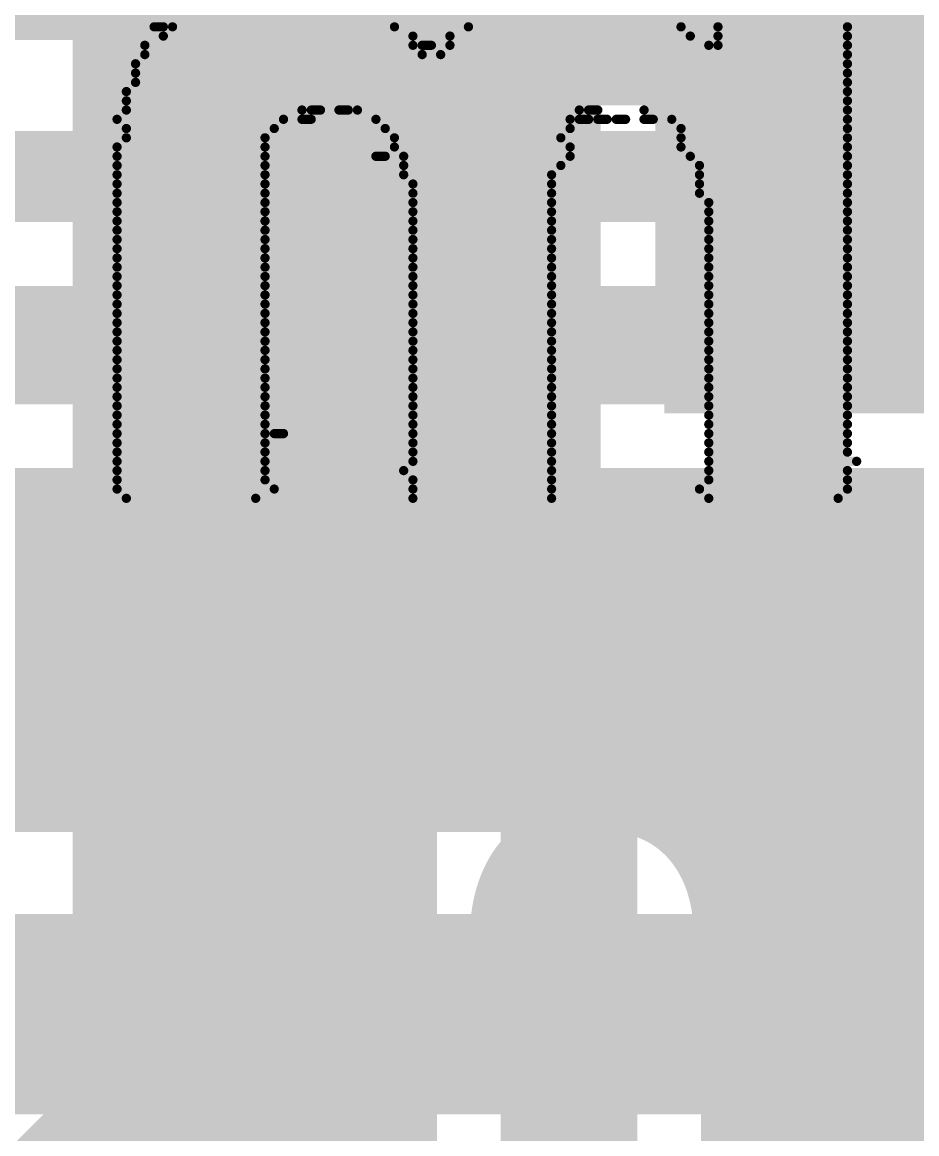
# Model space of a CAD drawing. Header units: millimetres. Extents: x -0.26 to 2.84, y -0.09 to 2.43.
# Drawn here: x 1.1445 to 1.2427, y 1.0949 to 1.217 of the extents above; entities that cross this region are included whole.
import ezdxf

# ---------------------------------------------------------------- set-up
doc = ezdxf.new("R2010")
doc.units = ezdxf.units.MM
doc.header["$MEASUREMENT"] = 0
for name, color, linetype in [('BottomLayer', 5, 'Continuous'), ('BottomOverlay', 54, 'Continuous'), ('TopLayer', 1, 'Continuous'), ('TopOverlay', 2, 'Continuous'), ('TopPaste', 8, 'Continuous'), ('TopSolder', 216, 'Continuous')]:
    doc.layers.add(name, color=color, linetype=linetype)
doc.styles.add('Arial', font='', dxfattribs={"height": 0.2})
doc.styles.get('Arial').set_extended_font_data('Arial')

# ---------------------------------------------------------------- blocks, each defined once
blk = doc.blocks.new('R__0603_35')
at = {"layer": 'TopLayer'}
for points in [[(-0.015, 0.0175), (-0.015, -0.0175), (-0.045, -0.0175), (-0.045, 0.0175)], [(0.045, 0.0175), (0.045, -0.0175), (0.015, -0.0175), (0.015, 0.0175)]]:
    blk.add_hatch(color=1, dxfattribs=at).paths.add_polyline_path(points)
at = {"layer": 'TopPaste'}
for points in [[(-0.015, 0.0175), (-0.015, -0.0175), (-0.045, -0.0175), (-0.045, 0.0175)], [(0.045, 0.0175), (0.045, -0.0175), (0.015, -0.0175), (0.015, 0.0175)]]:
    blk.add_hatch(color=8, dxfattribs=at).paths.add_polyline_path(points)
at = {"layer": 'TopSolder'}
for points in [[(-0.011, 0.0215), (-0.011, -0.0215), (-0.049, -0.0215), (-0.049, 0.0215)], [(0.049, 0.0215), (0.049, -0.0215), (0.011, -0.0215), (0.011, 0.0215)]]:
    blk.add_hatch(color=216, dxfattribs=at).paths.add_polyline_path(points)
at = {"layer": 'TopOverlay', "const_width": 0.005}
for points in [[(-0.048, 0.021), (0.048, 0.021)], [(-0.048, -0.021), (-0.048, 0.021)], [(0.048, -0.021), (0.048, 0.021)], [(-0.048, -0.021), (0.048, -0.021)]]:
    blk.add_lwpolyline(points, dxfattribs=at)
at = {"layer": 'TopOverlay', "const_width": 0.0025}
for points in [[(-0.04925, 0.021, 1), (-0.04675, 0.021, 1)], [(-0.04925, 0.021, 1), (-0.04675, 0.021, 1)], [(0.04675, 0.021, 1), (0.04925, 0.021, 1)], [(0.04675, 0.021, 1), (0.04925, 0.021, 1)], [(-0.04925, -0.021, 1), (-0.04675, -0.021, 1)], [(-0.04925, -0.021, 1), (-0.04675, -0.021, 1)], [(0.04675, -0.021, 1), (0.04925, -0.021, 1)], [(0.04675, -0.021, 1), (0.04925, -0.021, 1)]]:
    blk.add_lwpolyline(points, format="xyb", close=True, dxfattribs=at)

msp = doc.modelspace()

# ---------------------------------------------------------------- hatches: boundary and pattern name
at = {"layer": 'TopLayer'}
for points in [[(1.215, 1.174), (1.314, 1.174), (1.314, 1.277), (1.215, 1.277)], [(1.15, 1.195), (1.19, 1.195), (1.19, 1.275), (1.15, 1.275)], [(1.219, 0.966), (1.892, 0.966), (1.892, 1.167), (1.219, 1.167)]]:
    msp.add_hatch(color=1, dxfattribs=at).paths.add_polyline_path(points)

# ---------------------------------------------------------------- linework, layer by layer
at = {"layer": 'BottomLayer'}
for points, const_width in [([(0.283, 1.218), (2.022, 1.218)], 0.006), ([(0.276, 1.2), (1.996, 1.2)], 0.01), ([(0.276, 1.183), (1.883, 1.183)], 0.01), ([(1.14951, 1.18), (1.15251, 1.183)], 0.01), ([(1.16469, 1.183), (1.16769, 1.18)], 0.01), ([(1.1778, 1.18), (1.1808, 1.183)], 0.01), ([(1.19297, 1.183), (1.19597, 1.18)], 0.01), ([(1.20608, 1.18), (1.20908, 1.183)], 0.01), ([(1.20608, 1.18), (1.20908, 1.183)], 0.01), ([(1.22126, 1.183), (1.22426, 1.18)], 0.01), ([(1.23436, 1.18), (1.23737, 1.183)], 0.01), ([(0.889, 1.18), (1.604, 1.18)], 0.01), ([(0.889, 1.148), (1.604, 1.148)], 0.04), ([(0.217, 1.108), (1.9178, 1.108)], 0.022)]:
    msp.add_lwpolyline(points, dxfattribs=dict(at, const_width=const_width))
at = {"layer": 'BottomLayer', "const_width": 0.005}
for points in [[(1.15001, 1.183, 1), (1.15501, 1.183, 1)], [(1.16219, 1.183, 1), (1.16719, 1.183, 1)], [(1.1783, 1.183, 1), (1.1833, 1.183, 1)], [(1.19047, 1.183, 1), (1.19547, 1.183, 1)], [(1.20658, 1.183, 1), (1.21158, 1.183, 1)], [(1.20658, 1.183, 1), (1.21158, 1.183, 1)], [(1.21876, 1.183, 1), (1.22376, 1.183, 1)], [(1.23487, 1.183, 1), (1.23986, 1.183, 1)], [(1.14701, 1.18, 1), (1.15201, 1.18, 1)], [(1.16519, 1.18, 1), (1.17019, 1.18, 1)], [(1.1753, 1.18, 1), (1.1803, 1.18, 1)], [(1.19347, 1.18, 1), (1.19847, 1.18, 1)], [(1.20358, 1.18, 1), (1.20858, 1.18, 1)], [(1.20358, 1.18, 1), (1.20858, 1.18, 1)], [(1.22176, 1.18, 1), (1.22676, 1.18, 1)], [(1.23186, 1.18, 1), (1.23687, 1.18, 1)]]:
    msp.add_lwpolyline(points, format="xyb", close=True, dxfattribs=at)
at = {"layer": 'BottomOverlay', "const_width": 0.00102}
for points in [[(1.15894, 1.21645), (1.15995, 1.21645)], [(1.16097, 1.21645), (1.18534, 1.21645)], [(1.19346, 1.21645), (1.21682, 1.21645)], [(1.22088, 1.21645), (1.23509, 1.21645)], [(1.15792, 1.21442), (1.18737, 1.21442)], [(1.15995, 1.21543), (1.18737, 1.21543)], [(1.18839, 1.21442), (1.1894, 1.21442)], [(1.19143, 1.21543), (1.21783, 1.21543)], [(1.19143, 1.21442), (1.21986, 1.21442)], [(1.22088, 1.21543), (1.23509, 1.21543)], [(1.22088, 1.21442), (1.23509, 1.21442)], [(1.15792, 1.2134), (1.18839, 1.2134)], [(1.19042, 1.2134), (1.23509, 1.2134)], [(1.15691, 1.21239), (1.23509, 1.21239)], [(1.15691, 1.21137), (1.23509, 1.21137)], [(1.15691, 1.21035), (1.23509, 1.21035)], [(1.15589, 1.20934), (1.23509, 1.20934)], [(1.15589, 1.20832), (1.23509, 1.20832)], [(1.15589, 1.20731), (1.17519, 1.20731)], [(1.1762, 1.20731), (1.17722, 1.20731)], [(1.17925, 1.20731), (1.18026, 1.20731)], [(1.18128, 1.20731), (1.20565, 1.20731)], [(1.20666, 1.20731), (1.20768, 1.20731)], [(1.21275, 1.20731), (1.23509, 1.20731)], [(1.15488, 1.20629), (1.17315, 1.20629)], [(1.17519, 1.20629), (1.1762, 1.20629)], [(1.18331, 1.20629), (1.20463, 1.20629)], [(1.20565, 1.20629), (1.20666, 1.20629)], [(1.20768, 1.20629), (1.20869, 1.20629)], [(1.20971, 1.20629), (1.21072, 1.20629)], [(1.21275, 1.20629), (1.21377, 1.20629)], [(1.2158, 1.20629), (1.23509, 1.20629)], [(1.15589, 1.20528), (1.17214, 1.20528)], [(1.18432, 1.20528), (1.20463, 1.20528)], [(1.21682, 1.20528), (1.23509, 1.20528)], [(1.15589, 1.20426), (1.17112, 1.20426)], [(1.18534, 1.20426), (1.20362, 1.20426)], [(1.21682, 1.20426), (1.23509, 1.20426)], [(1.15488, 1.20325), (1.17112, 1.20325)], [(1.15488, 1.20223), (1.17112, 1.20223)], [(1.18331, 1.20223), (1.18432, 1.20223)], [(1.18534, 1.20325), (1.20463, 1.20325)], [(1.18635, 1.20223), (1.20463, 1.20223)], [(1.21682, 1.20325), (1.23509, 1.20325)], [(1.21783, 1.20223), (1.23509, 1.20223)], [(1.15488, 1.20122), (1.17112, 1.20122)], [(1.18635, 1.20122), (1.20362, 1.20122)], [(1.21885, 1.20122), (1.23509, 1.20122)], [(1.15488, 1.2002), (1.17112, 1.2002)], [(1.18635, 1.2002), (1.2026, 1.2002)], [(1.21885, 1.2002), (1.23509, 1.2002)], [(1.15488, 1.19919), (1.17112, 1.19919)], [(1.18737, 1.19919), (1.2026, 1.19919)], [(1.21885, 1.19919), (1.23509, 1.19919)], [(1.15488, 1.19817), (1.17112, 1.19817)], [(1.18737, 1.19817), (1.2026, 1.19817)], [(1.21885, 1.19817), (1.23509, 1.19817)], [(1.15488, 1.19715), (1.17112, 1.19715)], [(1.15488, 1.19614), (1.17112, 1.19614)], [(1.18737, 1.19715), (1.2026, 1.19715)], [(1.18737, 1.19614), (1.2026, 1.19614)], [(1.21986, 1.19715), (1.23509, 1.19715)], [(1.21986, 1.19614), (1.23509, 1.19614)], [(1.15488, 1.19512), (1.17112, 1.19512)], [(1.18737, 1.19512), (1.2026, 1.19512)], [(1.21986, 1.19512), (1.23509, 1.19512)], [(1.15488, 1.19411), (1.17112, 1.19411)], [(1.18737, 1.19411), (1.2026, 1.19411)], [(1.21986, 1.19411), (1.23509, 1.19411)], [(1.15488, 1.19309), (1.17112, 1.19309)], [(1.18737, 1.19309), (1.2026, 1.19309)], [(1.21986, 1.19309), (1.23509, 1.19309)], [(1.15488, 1.19208), (1.17112, 1.19208)], [(1.18737, 1.19208), (1.2026, 1.19208)], [(1.21986, 1.19208), (1.23509, 1.19208)], [(1.15488, 1.19106), (1.17112, 1.19106)], [(1.15488, 1.19005), (1.17112, 1.19005)], [(1.18737, 1.19106), (1.2026, 1.19106)], [(1.18737, 1.19005), (1.2026, 1.19005)], [(1.21986, 1.19106), (1.23509, 1.19106)], [(1.21986, 1.19005), (1.23509, 1.19005)], [(1.15488, 1.18903), (1.17112, 1.18903)], [(1.18737, 1.18903), (1.2026, 1.18903)], [(1.21986, 1.18903), (1.23509, 1.18903)], [(1.15488, 1.18802), (1.17112, 1.18802)], [(1.18737, 1.18802), (1.2026, 1.18802)], [(1.21986, 1.18802), (1.23509, 1.18802)], [(1.15488, 1.187), (1.17112, 1.187)], [(1.18737, 1.187), (1.2026, 1.187)], [(1.21986, 1.187), (1.23509, 1.187)], [(1.15488, 1.18599), (1.17112, 1.18599)], [(1.18737, 1.18599), (1.2026, 1.18599)], [(1.21986, 1.18599), (1.23509, 1.18599)], [(1.15488, 1.18497), (1.17112, 1.18497)], [(1.15488, 1.18395), (1.17112, 1.18395)], [(1.18737, 1.18497), (1.2026, 1.18497)], [(1.18737, 1.18395), (1.2026, 1.18395)], [(1.21986, 1.18497), (1.23509, 1.18497)], [(1.21986, 1.18395), (1.23509, 1.18395)], [(1.15488, 1.18294), (1.17112, 1.18294)], [(1.18737, 1.18294), (1.2026, 1.18294)], [(1.21986, 1.18294), (1.23509, 1.18294)], [(1.15488, 1.18192), (1.17112, 1.18192)], [(1.18737, 1.18192), (1.2026, 1.18192)], [(1.21986, 1.18192), (1.23509, 1.18192)], [(1.15488, 1.18091), (1.17112, 1.18091)], [(1.18737, 1.18091), (1.2026, 1.18091)], [(1.21986, 1.18091), (1.23509, 1.18091)], [(1.15488, 1.17989), (1.17112, 1.17989)], [(1.15488, 1.17888), (1.17112, 1.17888)], [(1.18737, 1.17989), (1.2026, 1.17989)], [(1.18737, 1.17888), (1.2026, 1.17888)], [(1.21986, 1.17989), (1.23509, 1.17989)], [(1.21986, 1.17888), (1.23509, 1.17888)], [(1.15488, 1.17786), (1.17112, 1.17786)], [(1.18737, 1.17786), (1.2026, 1.17786)], [(1.21986, 1.17786), (1.23509, 1.17786)], [(1.15488, 1.17685), (1.17112, 1.17685)], [(1.18737, 1.17685), (1.2026, 1.17685)], [(1.21986, 1.17685), (1.23509, 1.17685)], [(1.15488, 1.17583), (1.17112, 1.17583)], [(1.18737, 1.17583), (1.2026, 1.17583)], [(1.21986, 1.17583), (1.23509, 1.17583)], [(1.15488, 1.17482), (1.17112, 1.17482)], [(1.18737, 1.17482), (1.2026, 1.17482)], [(1.21986, 1.17482), (1.23509, 1.17482)], [(1.15488, 1.1738), (1.17112, 1.1738)], [(1.15488, 1.17279), (1.17112, 1.17279)], [(1.18737, 1.1738), (1.2026, 1.1738)], [(1.18737, 1.17279), (1.2026, 1.17279)], [(1.21986, 1.1738), (1.23509, 1.1738)], [(1.21986, 1.17279), (1.23509, 1.17279)], [(1.15488, 1.17177), (1.17112, 1.17177)], [(1.17214, 1.17177), (1.17315, 1.17177)], [(1.18737, 1.17177), (1.2026, 1.17177)], [(1.21986, 1.17177), (1.23509, 1.17177)], [(1.15488, 1.17075), (1.17112, 1.17075)], [(1.18737, 1.17075), (1.2026, 1.17075)], [(1.21986, 1.17075), (1.23509, 1.17075)], [(1.15488, 1.16974), (1.17112, 1.16974)], [(1.18737, 1.16974), (1.2026, 1.16974)], [(1.21986, 1.16974), (1.23509, 1.16974)], [(1.15488, 1.16872), (1.17112, 1.16872)], [(1.18737, 1.16872), (1.2026, 1.16872)], [(1.21986, 1.16872), (1.23611, 1.16872)], [(1.15488, 1.16771), (1.17112, 1.16771)], [(1.15488, 1.16669), (1.17112, 1.16669)], [(1.18635, 1.16771), (1.2026, 1.16771)], [(1.18737, 1.16669), (1.2026, 1.16669)], [(1.21986, 1.16771), (1.23509, 1.16771)], [(1.21986, 1.16669), (1.23509, 1.16669)], [(1.15488, 1.16568), (1.17214, 1.16568)], [(1.18737, 1.16568), (1.2026, 1.16568)], [(1.21885, 1.16568), (1.23509, 1.16568)], [(1.15589, 1.16466), (1.17011, 1.16466)], [(1.18737, 1.16466), (1.2026, 1.16466)], [(1.21986, 1.16466), (1.23408, 1.16466)]]:
    msp.add_lwpolyline(points, dxfattribs=at)
at = {"layer": 'BottomOverlay', "const_width": 0.000508}
for points in [[(1.15869, 1.21645, 1), (1.15919, 1.21645, 1)], [(1.1597, 1.21645, 1), (1.16021, 1.21645, 1)], [(1.16072, 1.21645, 1), (1.16122, 1.21645, 1)], [(1.18509, 1.21645, 1), (1.18559, 1.21645, 1)], [(1.19321, 1.21645, 1), (1.19372, 1.21645, 1)], [(1.21656, 1.21645, 1), (1.21707, 1.21645, 1)], [(1.22062, 1.21645, 1), (1.22113, 1.21645, 1)], [(1.23484, 1.21645, 1), (1.23535, 1.21645, 1)], [(1.15767, 1.21442, 1), (1.15818, 1.21442, 1)], [(1.1597, 1.21543, 1), (1.16021, 1.21543, 1)], [(1.18712, 1.21543, 1), (1.18762, 1.21543, 1)], [(1.18712, 1.21442, 1), (1.18762, 1.21442, 1)], [(1.18813, 1.21442, 1), (1.18864, 1.21442, 1)], [(1.18915, 1.21442, 1), (1.18965, 1.21442, 1)], [(1.19118, 1.21543, 1), (1.19169, 1.21543, 1)], [(1.19118, 1.21442, 1), (1.19169, 1.21442, 1)], [(1.21758, 1.21543, 1), (1.21809, 1.21543, 1)], [(1.21961, 1.21442, 1), (1.22012, 1.21442, 1)], [(1.22062, 1.21543, 1), (1.22113, 1.21543, 1)], [(1.22062, 1.21442, 1), (1.22113, 1.21442, 1)], [(1.23484, 1.21543, 1), (1.23535, 1.21543, 1)], [(1.23484, 1.21442, 1), (1.23535, 1.21442, 1)], [(1.15767, 1.2134, 1), (1.15818, 1.2134, 1)], [(1.18813, 1.2134, 1), (1.18864, 1.2134, 1)], [(1.19016, 1.2134, 1), (1.19067, 1.2134, 1)], [(1.23484, 1.2134, 1), (1.23535, 1.2134, 1)], [(1.15665, 1.21239, 1), (1.15716, 1.21239, 1)], [(1.23484, 1.21239, 1), (1.23535, 1.21239, 1)], [(1.15665, 1.21137, 1), (1.15716, 1.21137, 1)], [(1.23484, 1.21137, 1), (1.23535, 1.21137, 1)], [(1.15665, 1.21035, 1), (1.15716, 1.21035, 1)], [(1.23484, 1.21035, 1), (1.23535, 1.21035, 1)], [(1.15564, 1.20934, 1), (1.15615, 1.20934, 1)], [(1.15564, 1.20832, 1), (1.15615, 1.20832, 1)], [(1.23484, 1.20934, 1), (1.23535, 1.20934, 1)], [(1.23484, 1.20832, 1), (1.23535, 1.20832, 1)], [(1.15564, 1.20731, 1), (1.15615, 1.20731, 1)], [(1.17493, 1.20731, 1), (1.17544, 1.20731, 1)], [(1.17595, 1.20731, 1), (1.17645, 1.20731, 1)], [(1.17696, 1.20731, 1), (1.17747, 1.20731, 1)], [(1.17899, 1.20731, 1), (1.1795, 1.20731, 1)], [(1.18001, 1.20731, 1), (1.18052, 1.20731, 1)], [(1.18102, 1.20731, 1), (1.18153, 1.20731, 1)], [(1.20539, 1.20731, 1), (1.2059, 1.20731, 1)], [(1.20641, 1.20731, 1), (1.20692, 1.20731, 1)], [(1.20742, 1.20731, 1), (1.20793, 1.20731, 1)], [(1.2125, 1.20731, 1), (1.21301, 1.20731, 1)], [(1.23484, 1.20731, 1), (1.23535, 1.20731, 1)], [(1.15462, 1.20629, 1), (1.15513, 1.20629, 1)], [(1.1729, 1.20629, 1), (1.17341, 1.20629, 1)], [(1.17493, 1.20629, 1), (1.17544, 1.20629, 1)], [(1.17595, 1.20629, 1), (1.17645, 1.20629, 1)], [(1.18305, 1.20629, 1), (1.18356, 1.20629, 1)], [(1.20438, 1.20629, 1), (1.20489, 1.20629, 1)], [(1.20539, 1.20629, 1), (1.2059, 1.20629, 1)], [(1.20641, 1.20629, 1), (1.20692, 1.20629, 1)], [(1.20742, 1.20629, 1), (1.20793, 1.20629, 1)], [(1.20844, 1.20629, 1), (1.20895, 1.20629, 1)], [(1.20945, 1.20629, 1), (1.20996, 1.20629, 1)], [(1.21047, 1.20629, 1), (1.21098, 1.20629, 1)], [(1.2125, 1.20629, 1), (1.21301, 1.20629, 1)], [(1.21352, 1.20629, 1), (1.21402, 1.20629, 1)], [(1.21555, 1.20629, 1), (1.21605, 1.20629, 1)], [(1.23484, 1.20629, 1), (1.23535, 1.20629, 1)], [(1.15564, 1.20528, 1), (1.15615, 1.20528, 1)], [(1.17189, 1.20528, 1), (1.17239, 1.20528, 1)], [(1.18407, 1.20528, 1), (1.18458, 1.20528, 1)], [(1.20438, 1.20528, 1), (1.20489, 1.20528, 1)], [(1.21656, 1.20528, 1), (1.21707, 1.20528, 1)], [(1.23484, 1.20528, 1), (1.23535, 1.20528, 1)], [(1.15564, 1.20426, 1), (1.15615, 1.20426, 1)], [(1.17087, 1.20426, 1), (1.17138, 1.20426, 1)], [(1.18509, 1.20426, 1), (1.18559, 1.20426, 1)], [(1.20336, 1.20426, 1), (1.20387, 1.20426, 1)], [(1.21656, 1.20426, 1), (1.21707, 1.20426, 1)], [(1.23484, 1.20426, 1), (1.23535, 1.20426, 1)], [(1.15462, 1.20325, 1), (1.15513, 1.20325, 1)], [(1.15462, 1.20223, 1), (1.15513, 1.20223, 1)], [(1.17087, 1.20325, 1), (1.17138, 1.20325, 1)], [(1.17087, 1.20223, 1), (1.17138, 1.20223, 1)], [(1.18305, 1.20223, 1), (1.18356, 1.20223, 1)], [(1.18407, 1.20223, 1), (1.18458, 1.20223, 1)], [(1.18509, 1.20325, 1), (1.18559, 1.20325, 1)], [(1.1861, 1.20223, 1), (1.18661, 1.20223, 1)], [(1.20438, 1.20325, 1), (1.20489, 1.20325, 1)], [(1.20438, 1.20223, 1), (1.20489, 1.20223, 1)], [(1.21656, 1.20325, 1), (1.21707, 1.20325, 1)], [(1.21758, 1.20223, 1), (1.21809, 1.20223, 1)], [(1.23484, 1.20325, 1), (1.23535, 1.20325, 1)], [(1.23484, 1.20223, 1), (1.23535, 1.20223, 1)], [(1.15462, 1.20122, 1), (1.15513, 1.20122, 1)], [(1.17087, 1.20122, 1), (1.17138, 1.20122, 1)], [(1.1861, 1.20122, 1), (1.18661, 1.20122, 1)], [(1.20336, 1.20122, 1), (1.20387, 1.20122, 1)], [(1.21859, 1.20122, 1), (1.2191, 1.20122, 1)], [(1.23484, 1.20122, 1), (1.23535, 1.20122, 1)], [(1.15462, 1.2002, 1), (1.15513, 1.2002, 1)], [(1.17087, 1.2002, 1), (1.17138, 1.2002, 1)], [(1.1861, 1.2002, 1), (1.18661, 1.2002, 1)], [(1.20235, 1.2002, 1), (1.20285, 1.2002, 1)], [(1.21859, 1.2002, 1), (1.2191, 1.2002, 1)], [(1.23484, 1.2002, 1), (1.23535, 1.2002, 1)], [(1.15462, 1.19919, 1), (1.15513, 1.19919, 1)], [(1.17087, 1.19919, 1), (1.17138, 1.19919, 1)], [(1.18712, 1.19919, 1), (1.18762, 1.19919, 1)], [(1.20235, 1.19919, 1), (1.20285, 1.19919, 1)], [(1.21859, 1.19919, 1), (1.2191, 1.19919, 1)], [(1.23484, 1.19919, 1), (1.23535, 1.19919, 1)], [(1.15462, 1.19817, 1), (1.15513, 1.19817, 1)], [(1.17087, 1.19817, 1), (1.17138, 1.19817, 1)], [(1.18712, 1.19817, 1), (1.18762, 1.19817, 1)], [(1.20235, 1.19817, 1), (1.20285, 1.19817, 1)], [(1.21859, 1.19817, 1), (1.2191, 1.19817, 1)], [(1.23484, 1.19817, 1), (1.23535, 1.19817, 1)], [(1.15462, 1.19715, 1), (1.15513, 1.19715, 1)], [(1.15462, 1.19614, 1), (1.15513, 1.19614, 1)], [(1.17087, 1.19715, 1), (1.17138, 1.19715, 1)], [(1.17087, 1.19614, 1), (1.17138, 1.19614, 1)], [(1.18712, 1.19715, 1), (1.18762, 1.19715, 1)], [(1.18712, 1.19614, 1), (1.18762, 1.19614, 1)], [(1.20235, 1.19715, 1), (1.20285, 1.19715, 1)], [(1.20235, 1.19614, 1), (1.20285, 1.19614, 1)], [(1.21961, 1.19715, 1), (1.22012, 1.19715, 1)], [(1.21961, 1.19614, 1), (1.22012, 1.19614, 1)], [(1.23484, 1.19715, 1), (1.23535, 1.19715, 1)], [(1.23484, 1.19614, 1), (1.23535, 1.19614, 1)], [(1.15462, 1.19512, 1), (1.15513, 1.19512, 1)], [(1.17087, 1.19512, 1), (1.17138, 1.19512, 1)], [(1.18712, 1.19512, 1), (1.18762, 1.19512, 1)], [(1.20235, 1.19512, 1), (1.20285, 1.19512, 1)], [(1.21961, 1.19512, 1), (1.22012, 1.19512, 1)], [(1.23484, 1.19512, 1), (1.23535, 1.19512, 1)], [(1.15462, 1.19411, 1), (1.15513, 1.19411, 1)], [(1.17087, 1.19411, 1), (1.17138, 1.19411, 1)], [(1.18712, 1.19411, 1), (1.18762, 1.19411, 1)], [(1.20235, 1.19411, 1), (1.20285, 1.19411, 1)], [(1.21961, 1.19411, 1), (1.22012, 1.19411, 1)], [(1.23484, 1.19411, 1), (1.23535, 1.19411, 1)], [(1.15462, 1.19309, 1), (1.15513, 1.19309, 1)], [(1.17087, 1.19309, 1), (1.17138, 1.19309, 1)], [(1.18712, 1.19309, 1), (1.18762, 1.19309, 1)], [(1.20235, 1.19309, 1), (1.20285, 1.19309, 1)], [(1.21961, 1.19309, 1), (1.22012, 1.19309, 1)], [(1.23484, 1.19309, 1), (1.23535, 1.19309, 1)], [(1.15462, 1.19208, 1), (1.15513, 1.19208, 1)], [(1.17087, 1.19208, 1), (1.17138, 1.19208, 1)], [(1.18712, 1.19208, 1), (1.18762, 1.19208, 1)], [(1.20235, 1.19208, 1), (1.20285, 1.19208, 1)], [(1.21961, 1.19208, 1), (1.22012, 1.19208, 1)], [(1.23484, 1.19208, 1), (1.23535, 1.19208, 1)], [(1.15462, 1.19106, 1), (1.15513, 1.19106, 1)], [(1.15462, 1.19005, 1), (1.15513, 1.19005, 1)], [(1.17087, 1.19106, 1), (1.17138, 1.19106, 1)], [(1.17087, 1.19005, 1), (1.17138, 1.19005, 1)], [(1.18712, 1.19106, 1), (1.18762, 1.19106, 1)], [(1.18712, 1.19005, 1), (1.18762, 1.19005, 1)], [(1.20235, 1.19106, 1), (1.20285, 1.19106, 1)], [(1.20235, 1.19005, 1), (1.20285, 1.19005, 1)], [(1.21961, 1.19106, 1), (1.22012, 1.19106, 1)], [(1.21961, 1.19005, 1), (1.22012, 1.19005, 1)], [(1.23484, 1.19106, 1), (1.23535, 1.19106, 1)], [(1.23484, 1.19005, 1), (1.23535, 1.19005, 1)], [(1.15462, 1.18903, 1), (1.15513, 1.18903, 1)], [(1.17087, 1.18903, 1), (1.17138, 1.18903, 1)], [(1.18712, 1.18903, 1), (1.18762, 1.18903, 1)], [(1.20235, 1.18903, 1), (1.20285, 1.18903, 1)], [(1.21961, 1.18903, 1), (1.22012, 1.18903, 1)], [(1.23484, 1.18903, 1), (1.23535, 1.18903, 1)], [(1.15462, 1.18802, 1), (1.15513, 1.18802, 1)], [(1.17087, 1.18802, 1), (1.17138, 1.18802, 1)], [(1.18712, 1.18802, 1), (1.18762, 1.18802, 1)], [(1.20235, 1.18802, 1), (1.20285, 1.18802, 1)], [(1.21961, 1.18802, 1), (1.22012, 1.18802, 1)], [(1.23484, 1.18802, 1), (1.23535, 1.18802, 1)], [(1.15462, 1.187, 1), (1.15513, 1.187, 1)], [(1.17087, 1.187, 1), (1.17138, 1.187, 1)], [(1.18712, 1.187, 1), (1.18762, 1.187, 1)], [(1.20235, 1.187, 1), (1.20285, 1.187, 1)], [(1.21961, 1.187, 1), (1.22012, 1.187, 1)], [(1.23484, 1.187, 1), (1.23535, 1.187, 1)], [(1.15462, 1.18599, 1), (1.15513, 1.18599, 1)], [(1.17087, 1.18599, 1), (1.17138, 1.18599, 1)], [(1.18712, 1.18599, 1), (1.18762, 1.18599, 1)], [(1.20235, 1.18599, 1), (1.20285, 1.18599, 1)], [(1.21961, 1.18599, 1), (1.22012, 1.18599, 1)], [(1.23484, 1.18599, 1), (1.23535, 1.18599, 1)], [(1.15462, 1.18497, 1), (1.15513, 1.18497, 1)], [(1.15462, 1.18395, 1), (1.15513, 1.18395, 1)], [(1.17087, 1.18497, 1), (1.17138, 1.18497, 1)], [(1.17087, 1.18395, 1), (1.17138, 1.18395, 1)], [(1.18712, 1.18497, 1), (1.18762, 1.18497, 1)], [(1.18712, 1.18395, 1), (1.18762, 1.18395, 1)], [(1.20235, 1.18497, 1), (1.20285, 1.18497, 1)], [(1.20235, 1.18395, 1), (1.20285, 1.18395, 1)], [(1.21961, 1.18497, 1), (1.22012, 1.18497, 1)], [(1.21961, 1.18395, 1), (1.22012, 1.18395, 1)], [(1.23484, 1.18497, 1), (1.23535, 1.18497, 1)], [(1.23484, 1.18395, 1), (1.23535, 1.18395, 1)], [(1.15462, 1.18294, 1), (1.15513, 1.18294, 1)], [(1.17087, 1.18294, 1), (1.17138, 1.18294, 1)], [(1.18712, 1.18294, 1), (1.18762, 1.18294, 1)], [(1.20235, 1.18294, 1), (1.20285, 1.18294, 1)], [(1.21961, 1.18294, 1), (1.22012, 1.18294, 1)], [(1.23484, 1.18294, 1), (1.23535, 1.18294, 1)], [(1.15462, 1.18192, 1), (1.15513, 1.18192, 1)], [(1.17087, 1.18192, 1), (1.17138, 1.18192, 1)], [(1.18712, 1.18192, 1), (1.18762, 1.18192, 1)], [(1.20235, 1.18192, 1), (1.20285, 1.18192, 1)], [(1.21961, 1.18192, 1), (1.22012, 1.18192, 1)], [(1.23484, 1.18192, 1), (1.23535, 1.18192, 1)], [(1.15462, 1.18091, 1), (1.15513, 1.18091, 1)], [(1.17087, 1.18091, 1), (1.17138, 1.18091, 1)], [(1.18712, 1.18091, 1), (1.18762, 1.18091, 1)], [(1.20235, 1.18091, 1), (1.20285, 1.18091, 1)], [(1.21961, 1.18091, 1), (1.22012, 1.18091, 1)], [(1.23484, 1.18091, 1), (1.23535, 1.18091, 1)], [(1.15462, 1.17989, 1), (1.15513, 1.17989, 1)], [(1.15462, 1.17888, 1), (1.15513, 1.17888, 1)], [(1.17087, 1.17989, 1), (1.17138, 1.17989, 1)], [(1.17087, 1.17888, 1), (1.17138, 1.17888, 1)], [(1.18712, 1.17989, 1), (1.18762, 1.17989, 1)], [(1.18712, 1.17888, 1), (1.18762, 1.17888, 1)], [(1.20235, 1.17989, 1), (1.20285, 1.17989, 1)], [(1.20235, 1.17888, 1), (1.20285, 1.17888, 1)], [(1.21961, 1.17989, 1), (1.22012, 1.17989, 1)], [(1.21961, 1.17888, 1), (1.22012, 1.17888, 1)], [(1.23484, 1.17989, 1), (1.23535, 1.17989, 1)], [(1.23484, 1.17888, 1), (1.23535, 1.17888, 1)], [(1.15462, 1.17786, 1), (1.15513, 1.17786, 1)], [(1.17087, 1.17786, 1), (1.17138, 1.17786, 1)], [(1.18712, 1.17786, 1), (1.18762, 1.17786, 1)], [(1.20235, 1.17786, 1), (1.20285, 1.17786, 1)], [(1.21961, 1.17786, 1), (1.22012, 1.17786, 1)], [(1.23484, 1.17786, 1), (1.23535, 1.17786, 1)], [(1.15462, 1.17685, 1), (1.15513, 1.17685, 1)], [(1.17087, 1.17685, 1), (1.17138, 1.17685, 1)], [(1.18712, 1.17685, 1), (1.18762, 1.17685, 1)], [(1.20235, 1.17685, 1), (1.20285, 1.17685, 1)], [(1.21961, 1.17685, 1), (1.22012, 1.17685, 1)], [(1.23484, 1.17685, 1), (1.23535, 1.17685, 1)], [(1.15462, 1.17583, 1), (1.15513, 1.17583, 1)], [(1.17087, 1.17583, 1), (1.17138, 1.17583, 1)], [(1.18712, 1.17583, 1), (1.18762, 1.17583, 1)], [(1.20235, 1.17583, 1), (1.20285, 1.17583, 1)], [(1.21961, 1.17583, 1), (1.22012, 1.17583, 1)], [(1.23484, 1.17583, 1), (1.23535, 1.17583, 1)], [(1.15462, 1.17482, 1), (1.15513, 1.17482, 1)], [(1.17087, 1.17482, 1), (1.17138, 1.17482, 1)], [(1.18712, 1.17482, 1), (1.18762, 1.17482, 1)], [(1.20235, 1.17482, 1), (1.20285, 1.17482, 1)], [(1.21961, 1.17482, 1), (1.22012, 1.17482, 1)], [(1.23484, 1.17482, 1), (1.23535, 1.17482, 1)], [(1.15462, 1.1738, 1), (1.15513, 1.1738, 1)], [(1.15462, 1.17279, 1), (1.15513, 1.17279, 1)], [(1.17087, 1.1738, 1), (1.17138, 1.1738, 1)], [(1.17087, 1.17279, 1), (1.17138, 1.17279, 1)], [(1.18712, 1.1738, 1), (1.18762, 1.1738, 1)], [(1.18712, 1.17279, 1), (1.18762, 1.17279, 1)], [(1.20235, 1.1738, 1), (1.20285, 1.1738, 1)], [(1.20235, 1.17279, 1), (1.20285, 1.17279, 1)], [(1.21961, 1.1738, 1), (1.22012, 1.1738, 1)], [(1.21961, 1.17279, 1), (1.22012, 1.17279, 1)], [(1.23484, 1.1738, 1), (1.23535, 1.1738, 1)], [(1.23484, 1.17279, 1), (1.23535, 1.17279, 1)], [(1.15462, 1.17177, 1), (1.15513, 1.17177, 1)], [(1.17087, 1.17177, 1), (1.17138, 1.17177, 1)], [(1.17189, 1.17177, 1), (1.17239, 1.17177, 1)], [(1.1729, 1.17177, 1), (1.17341, 1.17177, 1)], [(1.18712, 1.17177, 1), (1.18762, 1.17177, 1)], [(1.20235, 1.17177, 1), (1.20285, 1.17177, 1)], [(1.21961, 1.17177, 1), (1.22012, 1.17177, 1)], [(1.23484, 1.17177, 1), (1.23535, 1.17177, 1)], [(1.15462, 1.17075, 1), (1.15513, 1.17075, 1)], [(1.17087, 1.17075, 1), (1.17138, 1.17075, 1)], [(1.18712, 1.17075, 1), (1.18762, 1.17075, 1)], [(1.20235, 1.17075, 1), (1.20285, 1.17075, 1)], [(1.21961, 1.17075, 1), (1.22012, 1.17075, 1)], [(1.23484, 1.17075, 1), (1.23535, 1.17075, 1)], [(1.15462, 1.16974, 1), (1.15513, 1.16974, 1)], [(1.17087, 1.16974, 1), (1.17138, 1.16974, 1)], [(1.18712, 1.16974, 1), (1.18762, 1.16974, 1)], [(1.20235, 1.16974, 1), (1.20285, 1.16974, 1)], [(1.21961, 1.16974, 1), (1.22012, 1.16974, 1)], [(1.23484, 1.16974, 1), (1.23535, 1.16974, 1)], [(1.15462, 1.16872, 1), (1.15513, 1.16872, 1)], [(1.17087, 1.16872, 1), (1.17138, 1.16872, 1)], [(1.18712, 1.16872, 1), (1.18762, 1.16872, 1)], [(1.20235, 1.16872, 1), (1.20285, 1.16872, 1)], [(1.21961, 1.16872, 1), (1.22012, 1.16872, 1)], [(1.23585, 1.16872, 1), (1.23636, 1.16872, 1)], [(1.15462, 1.16771, 1), (1.15513, 1.16771, 1)], [(1.15462, 1.16669, 1), (1.15513, 1.16669, 1)], [(1.17087, 1.16771, 1), (1.17138, 1.16771, 1)], [(1.17087, 1.16669, 1), (1.17138, 1.16669, 1)], [(1.1861, 1.16771, 1), (1.18661, 1.16771, 1)], [(1.18712, 1.16669, 1), (1.18762, 1.16669, 1)], [(1.20235, 1.16771, 1), (1.20285, 1.16771, 1)], [(1.20235, 1.16669, 1), (1.20285, 1.16669, 1)], [(1.21961, 1.16771, 1), (1.22012, 1.16771, 1)], [(1.21961, 1.16669, 1), (1.22012, 1.16669, 1)], [(1.23484, 1.16771, 1), (1.23535, 1.16771, 1)], [(1.23484, 1.16669, 1), (1.23535, 1.16669, 1)], [(1.15462, 1.16568, 1), (1.15513, 1.16568, 1)], [(1.17189, 1.16568, 1), (1.17239, 1.16568, 1)], [(1.18712, 1.16568, 1), (1.18762, 1.16568, 1)], [(1.20235, 1.16568, 1), (1.20285, 1.16568, 1)], [(1.21859, 1.16568, 1), (1.2191, 1.16568, 1)], [(1.23484, 1.16568, 1), (1.23535, 1.16568, 1)], [(1.15564, 1.16466, 1), (1.15615, 1.16466, 1)], [(1.16985, 1.16466, 1), (1.17036, 1.16466, 1)], [(1.18712, 1.16466, 1), (1.18762, 1.16466, 1)], [(1.20235, 1.16466, 1), (1.20285, 1.16466, 1)], [(1.21961, 1.16466, 1), (1.22012, 1.16466, 1)], [(1.23382, 1.16466, 1), (1.23433, 1.16466, 1)]]:
    msp.add_lwpolyline(points, format="xyb", close=True, dxfattribs=at)
at = {"layer": 'TopLayer'}
for points, const_width in [([(1.203, 1.162), (1.203, 1.289)], 0.01), ([(1.202, 1.195), (1.202, 1.287)], 0.01), ([(1.17, 1.09193), (1.17, 1.195)], 0.04), ([(1.202, 1.183), (1.202, 1.195)], 0.01), ([(1.202, 1.183), (1.202, 1.195)], 0.01), ([(1.202, 1.09193), (1.202, 1.183)], 0.01), ([(1.203, 1.162), (1.207, 1.162)], 0.01), ([(1.207, 1.022), (1.207, 1.162)], 0.01), ([(1.202, 1.14763), (1.207, 1.15263)], 0.01), ([(1.202, 1.14569), (1.207, 1.14069)], 0.01), ([(1.202, 1.11935), (1.207, 1.12435)], 0.01), ([(1.202, 1.1174), (1.207, 1.11241)], 0.01), ([(1.14657, 1.0685), (1.17, 1.09193)], 0.04), ([(1.20199, 1.09105), (1.207, 1.09607)], 0.01)]:
    msp.add_lwpolyline(points, dxfattribs=dict(at, const_width=const_width))
for points, const_width in [([(1.16, 1.195, 1), (1.18, 1.195, 1)], 0.02), ([(1.1995, 1.195, 1), (1.2045, 1.195, 1)], 0.005), ([(1.1995, 1.195, 1), (1.2045, 1.195, 1)], 0.005), ([(1.1995, 1.195, 1), (1.2045, 1.195, 1)], 0.005), ([(1.1995, 1.183, 1), (1.2045, 1.183, 1)], 0.005), ([(1.1995, 1.183, 1), (1.2045, 1.183, 1)], 0.005), ([(1.1995, 1.183, 1), (1.2045, 1.183, 1)], 0.005), ([(1.2005, 1.162, 1), (1.2055, 1.162, 1)], 0.005), ([(1.2005, 1.162, 1), (1.2055, 1.162, 1)], 0.005), ([(1.2045, 1.162, 1), (1.2095, 1.162, 1)], 0.005), ([(1.2045, 1.162, 1), (1.2095, 1.162, 1)], 0.005), ([(1.2045, 1.15263, 1), (1.2095, 1.15263, 1)], 0.005), ([(1.1995, 1.14763, 1), (1.2045, 1.14763, 1)], 0.005), ([(1.1995, 1.14569, 1), (1.2045, 1.14569, 1)], 0.005), ([(1.2045, 1.14069, 1), (1.2095, 1.14069, 1)], 0.005), ([(1.2045, 1.12435, 1), (1.2095, 1.12435, 1)], 0.005), ([(1.1995, 1.11935, 1), (1.2045, 1.11935, 1)], 0.005), ([(1.1995, 1.1174, 1), (1.2045, 1.1174, 1)], 0.005), ([(1.2045, 1.11241, 1), (1.2095, 1.11241, 1)], 0.005), ([(1.16, 1.09193, 1), (1.18, 1.09193, 1)], 0.02), ([(1.16, 1.09193, 1), (1.18, 1.09193, 1)], 0.02), ([(1.2045, 1.09607, 1), (1.2095, 1.09607, 1)], 0.005), ([(1.1995, 1.09193, 1), (1.2045, 1.09193, 1)], 0.005), ([(1.1995, 1.09193, 1), (1.2045, 1.09193, 1)], 0.005), ([(1.1995, 1.09193, 1), (1.2045, 1.09193, 1)], 0.005), ([(1.19949, 1.09105, 1), (1.20449, 1.09105, 1)], 0.005)]:
    msp.add_lwpolyline(points, format="xyb", close=True, dxfattribs=dict(at, const_width=const_width))
at = {"layer": 'TopLayer', "const_width": 0.01}
for points in [[(1.202, 1.09193, -0.199231), (1.1926, 1.06927)], [(1.202, 1.09193, -0.198912), (1.19263, 1.0693)]]:
    msp.add_lwpolyline(points, format="xyb", dxfattribs=at)

# ---------------------------------------------------------------- block references
msp.add_blockref('R__0603_35', (1.203, 1.204))

# ---------------------------------------------------------------- texts
at = {"layer": 'BottomOverlay', "style": 'Arial', "text_generation_flag": 2}
msp.add_text('ZERO CARBON FOOTPRINT', height=0.03, rotation=360, dxfattribs=at).set_placement((1.308, 1.101))
at = {"layer": 'TopOverlay', "style": 'Arial'}
msp.add_text('R3', height=0.045, dxfattribs=at).set_placement((1.16451, 1.12351))

doc.saveas('drawing.dxf')
